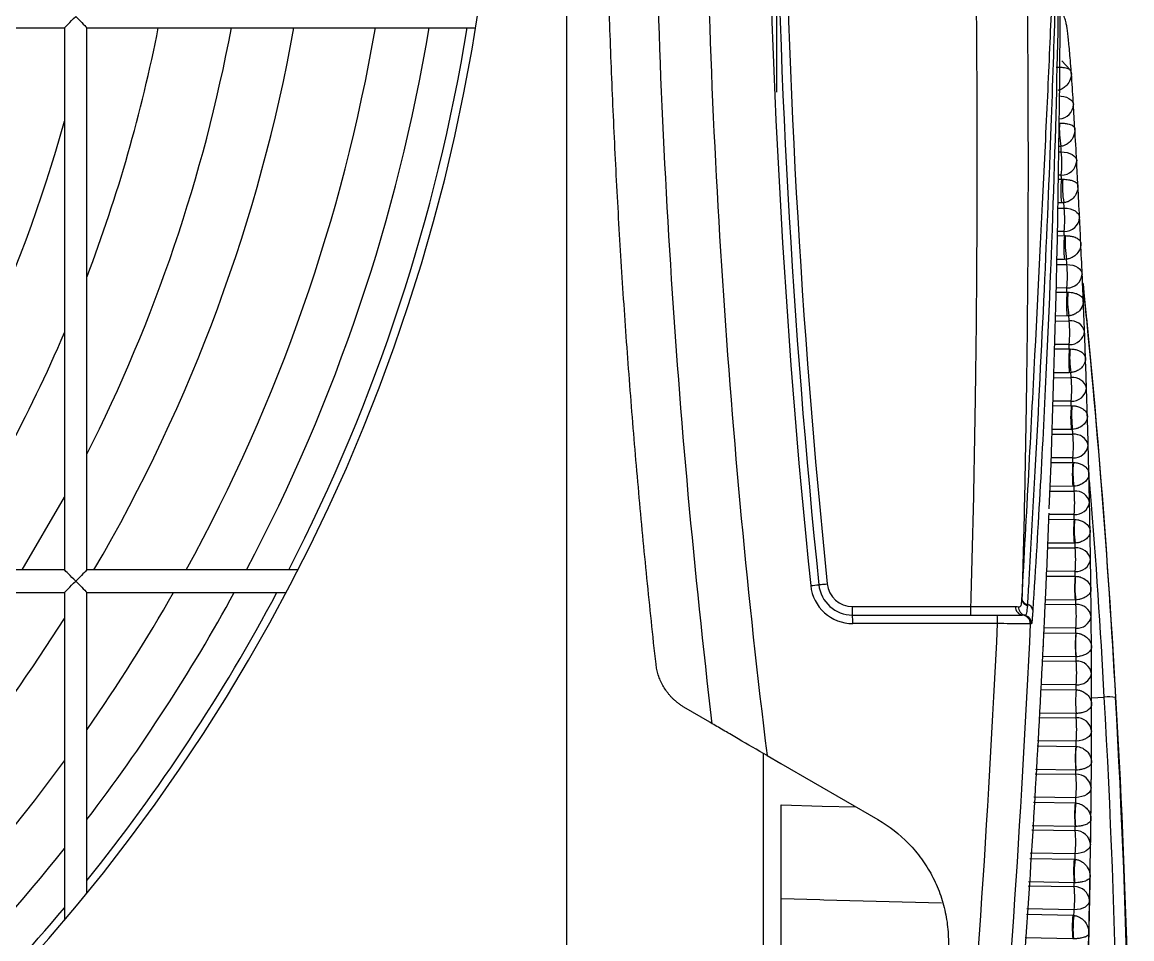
# Model space of a CAD drawing. Extents: x 14.8 to 109.8, y 1.6 to 86.6.
# Drawn here: x 51.413 to 53.38, y 34.685 to 36.308 of the extents above; entities that cross this region are included whole.
import ezdxf

# ---------------------------------------------------------------- set-up
doc = ezdxf.new("R2010")
doc.units = 0
doc.header["$MEASUREMENT"] = 0
doc.layers.add('OBJECT', color=7, linetype='CONTINUOUS')

msp = doc.modelspace()

# ---------------------------------------------------------------- linework, layer by layer
at = {"layer": 'OBJECT'}
for p, q in [((52.3783, 33.4632), (52.3783, 40.204)), ((52.75, 36.5549), (52.75, 36.1842)), ((50.5283, 36.2982), (51.4883, 36.2982)), ((51.4883, 36.2982), (51.4883, 35.3382)), ((51.5283, 36.2982), (52.2165, 36.2982)), ((51.5283, 35.3382), (51.5283, 36.2982)), ((53.2706, 36.2238), (53.2553, 36.24)), ((53.2731, 36.2111), (53.273, 36.2119)), ((53.2732, 36.2096), (53.2731, 36.2111)), ((53.254, 36.0881), (53.2492, 36.0879)), ((53.2503, 36.0786), (53.2546, 36.0786)), ((53.2496, 36.0301), (53.2549, 36.0301)), ((53.2546, 36.0372), (53.2497, 36.0372)), ((53.2549, 36.0301), (53.2571, 36.0301)), ((53.2487, 35.9789), (53.2598, 35.9791)), ((53.2549, 35.9882), (53.2489, 35.9881)), ((53.2593, 35.9884), (53.2549, 35.9882)), ((53.2478, 35.9301), (53.2601, 35.9303)), ((53.2598, 35.9376), (53.2479, 35.9374)), ((53.2601, 35.9303), (53.262, 35.9302)), ((53.2601, 35.8882), (53.2469, 35.8881)), ((53.264, 35.8884), (53.2601, 35.8882)), ((53.2467, 35.8791), (53.2644, 35.8793)), ((53.2992, 35.7843), (53.2932, 35.8448)), ((53.2455, 35.8299), (53.2647, 35.8301)), ((53.2644, 35.8377), (53.2457, 35.8375)), ((53.2647, 35.8301), (53.2664, 35.83)), ((53.2936, 35.8409), (53.2988, 35.7884)), ((53.2647, 35.788), (53.2445, 35.7878)), ((53.2681, 35.7881), (53.2647, 35.788)), ((53.2443, 35.779), (53.2685, 35.7792)), ((53.2429, 35.7296), (53.2688, 35.7297)), ((53.2685, 35.7375), (53.2431, 35.7373)), ((53.2688, 35.7297), (53.2702, 35.7297)), ((53.2688, 35.6875), (53.2417, 35.6874)), ((53.2717, 35.6876), (53.2688, 35.6875)), ((53.2415, 35.6787), (53.272, 35.6789)), ((53.2399, 35.6291), (53.2722, 35.6292)), ((53.272, 35.6372), (53.2402, 35.637)), ((53.2722, 35.6292), (53.2735, 35.6291)), ((53.2722, 35.5869), (53.2385, 35.5868)), ((53.2747, 35.587), (53.2722, 35.5869)), ((53.2382, 35.5784), (53.2749, 35.5785)), ((53.2365, 35.5285), (53.2751, 35.5285)), ((53.2749, 35.5367), (53.2368, 35.5366)), ((53.2751, 35.5285), (53.2761, 35.5285)), ((53.2346, 35.478), (53.2773, 35.478)), ((53.2751, 35.4863), (53.2349, 35.4862)), ((53.2771, 35.4863), (53.2751, 35.4863)), ((51.4136, 35.3382), (51.4883, 35.4672)), ((53.2773, 35.4362), (53.233, 35.4362)), ((53.2327, 35.4279), (53.2775, 35.4278)), ((53.2775, 35.4278), (53.2782, 35.4278)), ((53.2305, 35.3776), (53.2791, 35.3774)), ((53.2775, 35.3856), (53.2309, 35.3857)), ((53.279, 35.3856), (53.2775, 35.3856)), ((51.4883, 35.3382), (50.5283, 35.3382)), ((51.9018, 35.3382), (51.5283, 35.3382)), ((53.2791, 35.3357), (53.2288, 35.3358)), ((53.2284, 35.3274), (53.2792, 35.3271)), ((53.2792, 35.3271), (53.2797, 35.3271)), ((50.5283, 35.2982), (51.4883, 35.2982)), ((51.4883, 35.2982), (51.4883, 34.7177)), ((51.5283, 35.2982), (51.881, 35.2982)), ((51.5283, 34.7659), (51.5283, 35.2982)), ((52.8847, 35.2582), (52.8847, 35.2732)), ((52.8847, 35.2732), (53.0945, 35.2732)), ((53.0945, 35.2582), (53.0945, 35.2732)), ((53.2262, 35.2773), (53.2803, 35.277)), ((53.2792, 35.2849), (53.2266, 35.2851)), ((53.2802, 35.2849), (53.2792, 35.2849)), ((52.8847, 35.2582), (53.1412, 35.2582)), ((53.1417, 35.2432), (52.8852, 35.2432)), ((53.2019, 35.2425), (53.1996, 35.2425)), ((53.2803, 35.2352), (53.2243, 35.2356)), ((53.2239, 35.2269), (53.2803, 35.2265)), ((53.2803, 35.2265), (53.2806, 35.2265)), ((53.2226, 35.2017), (53.2228, 35.2057)), ((53.221, 35.1771), (53.2809, 35.1766)), ((53.2803, 35.1843), (53.2215, 35.1848)), ((53.2808, 35.1843), (53.2803, 35.1843)), ((53.2809, 35.1349), (53.2184, 35.1355)), ((53.2179, 35.1267), (53.2809, 35.126)), ((53.3083, 35.1116), (53.3308, 35.1128)), ((53.3083, 35.093), (53.3083, 35.0997)), ((53.2148, 35.0771), (53.2809, 35.0764)), ((53.2809, 35.0839), (53.2152, 35.0846)), ((53.2809, 35.0348), (53.2122, 35.0356)), ((53.2116, 35.0266), (53.2803, 35.0257)), ((53.2803, 35.0257), (53.2808, 35.0257)), ((52.7263, 35.0133), (52.7263, 33.2032)), ((53.2085, 34.9774), (53.2803, 34.9764)), ((53.2803, 34.9837), (53.209, 34.9846)), ((53.2806, 34.9837), (53.2803, 34.9837)), ((53.2053, 34.9269), (53.2792, 34.9257)), ((53.2803, 34.9349), (53.2059, 34.936)), ((53.2792, 34.9257), (53.2802, 34.9257)), ((53.2023, 34.878), (53.2791, 34.8767)), ((53.2792, 34.8838), (53.2027, 34.885)), ((53.2797, 34.8838), (53.2792, 34.8838)), ((53.1991, 34.8274), (53.2775, 34.8259)), ((53.2791, 34.8353), (53.1997, 34.8367)), ((53.2775, 34.8259), (53.279, 34.8259)), ((53.2775, 34.7842), (53.1965, 34.7857)), ((53.2782, 34.7842), (53.2775, 34.7842)), ((53.1961, 34.7789), (53.2773, 34.7773)), ((53.1929, 34.7284), (53.2751, 34.7266)), ((53.2773, 34.7361), (53.1935, 34.7378)), ((53.2751, 34.7266), (53.2771, 34.7265)), ((53.2751, 34.685), (53.1903, 34.6868)), ((53.2761, 34.685), (53.2751, 34.685))]:
    msp.add_line(p, q, dxfattribs=at)
at = {"layer": 'OBJECT', "flags": 128}
for points in [[(51.4883, 36.2982), (51.4884, 36.2983), (51.4891, 36.299), (51.4904, 36.3003), (51.4924, 36.3023), (51.4949, 36.3047), (51.4978, 36.3077), (51.5011, 36.311), (51.5046, 36.3145), (51.5083, 36.3182)], [(51.5083, 36.3182), (51.512, 36.3145), (51.5155, 36.311), (51.5189, 36.3077), (51.5218, 36.3047), (51.5243, 36.3023), (51.5262, 36.3003), (51.5276, 36.299), (51.5282, 36.2983), (51.5283, 36.2982)], [(53.2516, 36.1777), (53.2542, 36.1775), (53.2593, 36.1766), (53.264, 36.1752), (53.268, 36.1733), (53.2714, 36.171), (53.2739, 36.1684), (53.2755, 36.1655), (53.2762, 36.1624)], [(53.2546, 36.0786), (53.2599, 36.0783), (53.265, 36.0773), (53.2697, 36.0758), (53.2738, 36.0739), (53.2771, 36.0715), (53.2797, 36.0687), (53.2813, 36.0657), (53.2819, 36.0625)], [(53.2598, 35.9791), (53.2651, 35.9787), (53.2702, 35.9777), (53.2749, 35.9761), (53.279, 35.974), (53.2823, 35.9715), (53.2849, 35.9687), (53.2865, 35.9655), (53.2871, 35.9623)], [(53.2644, 35.8793), (53.2698, 35.8788), (53.2749, 35.8777), (53.2796, 35.8761), (53.2837, 35.8739), (53.287, 35.8713), (53.2895, 35.8683), (53.2911, 35.8651), (53.2918, 35.8617)], [(53.2924, 35.8455), (53.2928, 35.8457), (53.2931, 35.846)], [(53.2932, 35.8448), (53.2928, 35.8444), (53.2924, 35.8443)], [(51.5083, 35.3182), (51.5049, 35.3217), (51.5015, 35.3251), (51.4983, 35.3282), (51.4955, 35.3311), (51.493, 35.3335), (51.491, 35.3355), (51.4895, 35.337), (51.4886, 35.3379), (51.4883, 35.3382)], [(51.5283, 35.3382), (51.528, 35.3379), (51.5271, 35.337), (51.5256, 35.3355), (51.5236, 35.3335), (51.5212, 35.3311), (51.5183, 35.3282), (51.5152, 35.3251), (51.5118, 35.3217), (51.5083, 35.3182)], [(51.4883, 35.2982), (51.4884, 35.2983), (51.4891, 35.299), (51.4904, 35.3003), (51.4924, 35.3023), (51.4949, 35.3047), (51.4978, 35.3077), (51.5011, 35.311), (51.5046, 35.3145), (51.5083, 35.3182)], [(51.5083, 35.3182), (51.512, 35.3145), (51.5155, 35.311), (51.5189, 35.3077), (51.5218, 35.3047), (51.5243, 35.3023), (51.5262, 35.3003), (51.5276, 35.299), (51.5282, 35.2983), (51.5283, 35.2982)], [(52.825, 35.3121), (52.8253, 35.3121), (52.8261, 35.3122), (52.8275, 35.3123), (52.8293, 35.3125), (52.8316, 35.3128), (52.8342, 35.313), (52.837, 35.3133), (52.8399, 35.3136)], [(52.6362, 35.0658), (52.6316, 35.0685), (52.5859, 35.0953)], [(53.3083, 35.0535), (53.3077, 35.05), (53.3062, 35.0467), (53.3037, 35.0435), (53.3003, 35.0408), (53.2962, 35.0385), (53.2915, 35.0366), (53.2863, 35.0354), (53.2809, 35.0348)], [(52.7332, 35.0094), (52.7578, 34.9952), (52.9295, 34.8961)], [(53.3077, 34.9528), (53.3071, 34.9495), (53.3056, 34.9463), (53.3031, 34.9433), (53.2997, 34.9406), (53.2956, 34.9384), (53.2909, 34.9367), (53.2857, 34.9355), (53.2803, 34.9349)], [(52.7583, 33.2032), (52.7583, 34.922), (52.8311, 34.9201), (52.8906, 34.9185)], [(53.3065, 34.8525), (53.3059, 34.8493), (53.3044, 34.8462), (53.3018, 34.8433), (53.2985, 34.8408), (53.2944, 34.8386), (53.2897, 34.837), (53.2845, 34.8358), (53.2791, 34.8353)], [(53.0421, 34.748), (52.8336, 34.7535), (52.8267, 34.7537), (52.7583, 34.7555)], [(53.3047, 34.7526), (53.3041, 34.7494), (53.3025, 34.7465), (53.3, 34.7437), (53.2967, 34.7412), (53.2926, 34.7392), (53.2879, 34.7376), (53.2827, 34.7366), (53.2773, 34.7361)]]:
    msp.add_lwpolyline(points, dxfattribs=at)
at = {"layer": 'OBJECT'}
for centre, radius, start, end in [((49.0083, 36.8182), 3.25, 0, 267.3717), ((67.4463, 36.8182), 14.7132, 175.03757, 185.88151), ((67.4458, 36.8182), 14.6982, 175.03757, 185.88151), ((67.4458, 36.8182), 14.6832, 175.03757, 185.88151), ((49.0083, 36.8182), 3.25, 272.6283, 0), ((27.8039, 36.4432), 25.449, 357.75535, 0.62349), ((49.0083, 36.8182), 2.6969, 339.1352, 348.8827), ((49.0083, 36.8182), 2.8241, 333.1648, 349.3897), ((49.0083, 36.8182), 2.9331, 329.6958, 349.7881), ((49.0083, 36.8182), 3.0752, 331.2312, 350.2647), ((49.0083, 36.8182), 3.1693, 332.1615, 350.5565), ((49.0083, 36.8182), 3.2357, 332.7804, 350.752), ((53.2494, 36.1636), 0.0268, 273.6471, 357.4411), ((49.0083, 36.8182), 2.5729, 324.8841, 344.5585), ((53.3952, 36.117), 0.1441, 174.9943, 191.5825), ((53.0532, 36.0579), 0.2025, 354.1349, 5.8651), ((53.255, 36.0643), 0.027, 269.2022, 356.2926), ((53.4536, 36.0092), 0.1998, 173.9765, 186.0235), ((53.4044, 36.0168), 0.1479, 174.8592, 191.0824), ((53.0571, 35.9583), 0.2037, 354.1548, 5.8452), ((53.2604, 35.9644), 0.0268, 268.7161, 355.3784), ((53.4599, 35.9092), 0.2009, 173.995, 186.005), ((53.4133, 35.9162), 0.1519, 174.7288, 190.5712), ((53.0606, 35.8585), 0.2049, 354.1726, 5.8274), ((53.2652, 35.8643), 0.0266, 268.2049, 354.43), ((53.2733, 35.8428), 0.02, 7.1963, 9.2366), ((53.2758, 35.8431), 0.0175, 5.5049, 9.601), ((53.4655, 35.8091), 0.2019, 174.0113, 185.9887), ((53.422, 35.8154), 0.1563, 174.6083, 190.0457), ((36.1645, 34.1309), 17.215, 358.79064, 5.51175), ((53.2717, 35.7543), 0.025, 15.2275, 97.3479), ((53.0638, 35.7583), 0.2058, 354.1883, 5.8117), ((49.0083, 36.8182), 2.6969, 326.7161, 336.8664), ((53.2696, 35.7639), 0.0265, 267.6733, 353.4397), ((53.4704, 35.7086), 0.2027, 174.0254, 185.9746), ((53.4305, 35.7142), 0.1611, 174.4942, 189.5071), ((53.2749, 35.6538), 0.0252, 14.0044, 96.5849), ((53.0667, 35.658), 0.2064, 354.1979, 5.8021), ((53.2733, 35.6634), 0.0263, 267.1173, 352.4095), ((53.4743, 35.6081), 0.2031, 174.0313, 185.9687), ((53.4389, 35.6129), 0.1662, 174.3895, 188.955), ((53.2775, 35.5532), 0.0254, 12.8384, 95.8388), ((53.0693, 35.5576), 0.2067, 354.2015, 5.7985), ((53.2765, 35.5627), 0.0261, 266.5392, 351.3349), ((53.4775, 35.5074), 0.2034, 174.037, 185.963), ((53.4472, 35.5114), 0.172, 174.2946, 188.3882), ((53.2796, 35.4524), 0.0256, 11.7237, 95.1127), ((53.0715, 35.4571), 0.2068, 354.2051, 5.7949), ((53.2791, 35.462), 0.0259, 265.9411, 350.2138), ((53.4797, 35.4067), 0.2033, 174.0346, 185.9654), ((53.4555, 35.4098), 0.1782, 174.209, 187.8083), ((53.2811, 35.3517), 0.0258, 10.6571, 94.4101), ((53.0735, 35.3566), 0.2066, 354.2007, 5.7993), ((53.2812, 35.3613), 0.0258, 265.3241, 349.0404), ((52.7117, 36.3049), 0.9993, 275.679, 276.5093), ((52.8852, 35.3182), 0.075, 185.8815, 270), ((52.8847, 35.3182), 0.06, 185.8815, 270), ((52.8847, 35.3182), 0.045, 185.8815, 270), ((53.4812, 35.306), 0.2031, 174.0321, 185.9679), ((53.4639, 35.3082), 0.1852, 174.1316, 187.2168), ((49.0083, 36.8182), 3.1693, 322.6676, 331.3406), ((49.0083, 36.8182), 3.0752, 325.0318, 330.3775), ((49.0083, 36.8182), 3.2357, 321.1527, 331.981), ((53.1877, 35.2724), 0.0142, 175.2373, 265.8791), ((53.1933, 35.2719), 0.0144, 175.6634, 256.6627), ((53.1964, 35.2882), 0.0116, 188.717, 260.7066), ((53.1965, 35.2871), 0.0118, 187.8268, 259.7909), ((53.1926, 35.2653), 0.0116, 7.1825, 80.5584), ((53.075, 35.2561), 0.2063, 354.1963, 5.8037), ((53.282, 35.251), 0.0261, 9.6335, 93.7314), ((49.0083, 36.8182), 2.9331, 302.2712, 327.7288), ((52.7773, 35.247), 0.1079, 358.0111, 5.985), ((53.0339, 35.247), 0.1079, 358.0114, 5.987), ((53.1847, 35.2432), 0.015, 357.2897, 89.9938), ((53.1869, 35.2432), 0.015, 357.292, 78.3052), ((53.2826, 35.2607), 0.0256, 264.6871, 347.8165), ((53.4818, 35.2054), 0.2025, 174.0214, 185.9786), ((53.4726, 35.2065), 0.193, 174.0652, 186.6099), ((53.0763, 35.1558), 0.2056, 354.1859, 5.8141), ((53.2823, 35.1504), 0.0263, 8.6533, 93.077), ((53.2835, 35.1602), 0.0254, 264.0352, 346.5333), ((53.4815, 35.105), 0.2017, 174.0084, 185.9916), ((53.3391, 35.0511), 0.0623, 79.2424, 97.7003), ((36.2848, 34.1531), 17.073, 359.16854, 3.22235), ((36.2848, 34.1515), 17.093, 359.15935, 3.22232), ((53.0772, 35.0556), 0.2047, 354.1715, 5.8285), ((53.282, 35.0499), 0.0265, 7.7115, 92.4485), ((36.2138, 35.093), 17.0945, 357.00156, 0.00002), ((53.48, 35.0047), 0.2007, 173.9913, 186.0087), ((53.4723, 35.0036), 0.1927, 173.4045, 185.9178), ((49.0083, 36.8182), 3.0752, 306.2482, 323.7518), ((53.0778, 34.9556), 0.2036, 354.1528, 5.8472), ((53.2811, 34.9497), 0.0267, 6.8042, 91.8483), ((53.4776, 34.9047), 0.1995, 173.9719, 186.0281), ((53.4633, 34.9025), 0.1845, 172.8067, 185.8341), ((53.0781, 34.856), 0.2021, 354.128, 5.872), ((53.2797, 34.8497), 0.0269, 5.9327, 91.274), ((49.0083, 36.8182), 3.1693, 308.5091, 321.4909), ((53.4743, 34.8051), 0.1979, 173.944, 186.056), ((53.4545, 34.8019), 0.1772, 172.2191, 185.7394), ((53.0779, 34.7567), 0.2005, 354.1029, 5.8971), ((53.2777, 34.7502), 0.0271, 5.0911, 90.7277), ((49.0083, 36.8182), 3.2357, 309.9631, 320.0369), ((53.4703, 34.7058), 0.1963, 173.9157, 186.0843), ((53.4457, 34.7017), 0.1704, 171.6384, 185.6358)]:
    msp.add_arc(centre, radius, start, end, dxfattribs=at)
for centre, major_axis, ratio, start_param, end_param in [((36.0933, 35.3118), (17.1627, -1.4157), 0.946976, 0.139051, 0.14198), ((36.0933, 35.2118), (-0.9606, 19.4681), 0.882887, 4.715474, 4.717654), ((36.0933, 35.3096), (17.1664, -1.3693), 0.944345, 0.130568, 0.134103), ((36.0959, 35.3273), (17.1364, -1.3672), 0.944254, 0.130573, 0.131157), ((36.0933, 35.221), (-0.9734, 19.3502), 0.88823, 4.708935, 4.711198), ((36.0959, 35.1974), (-0.9717, 19.3204), 0.888052, 4.710827, 4.711195), ((36.0933, 35.3072), (17.1696, -1.3268), 0.941636, 0.12227, 0.125754), ((36.0959, 35.3256), (17.1397, -1.3246), 0.94154, 0.122273, 0.122848), ((36.0933, 35.2294), (-0.9872, 19.2404), 0.893261, 4.702301, 4.704644), ((36.0959, 35.2063), (-0.9856, 19.2105), 0.89309, 4.704261, 4.704642), ((36.0933, 35.3047), (17.1725, -1.2875), 0.938842, 0.114136, 0.117567), ((36.0959, 35.3236), (17.1426, -1.2855), 0.938741, 0.114139, 0.114704), ((36.0933, 35.2372), (-1.0023, 19.1376), 0.898011, 4.695572, 4.697994), ((36.0959, 35.2145), (-1.0006, 19.1078), 0.897846, 4.697598, 4.697992), ((36.0933, 35.3021), (17.1751, -1.2514), 0.935955, 0.10615, 0.109526), ((36.0959, 35.3215), (17.1452, -1.2494), 0.935849, 0.106153, 0.106708), ((36.0933, 35.2444), (-1.0186, 19.0412), 0.902508, 4.688747, 4.691247), ((36.0959, 35.2221), (-1.0168, 19.0114), 0.902349, 4.690838, 4.691246), ((36.0933, 35.2992), (17.1775, -1.218), 0.932968, 0.098299, 0.101618), ((36.0959, 35.3191), (17.1475, -1.216), 0.932858, 0.098301, 0.098845), ((36.0933, 35.251), (-1.0362, 18.9504), 0.906775, 4.681825, 4.684402), ((36.0959, 35.2292), (-1.0344, 18.9206), 0.906623, 4.683981, 4.684401), ((36.0933, 35.2962), (17.1796, -1.1871), 0.929874, 0.09057, 0.09383), ((36.0959, 35.3166), (17.1496, -1.1852), 0.929757, 0.090571, 0.091105), ((36.0933, 35.2571), (-1.0552, 18.8647), 0.910835, 4.674805, 4.677458), ((36.0959, 35.2358), (-1.0534, 18.8349), 0.910688, 4.677024, 4.677457), ((36.0933, 35.2929), (17.1815, -1.1585), 0.926661, 0.082953, 0.086152), ((36.0959, 35.3139), (17.1516, -1.1566), 0.926539, 0.082954, 0.083477), ((36.0933, 35.2628), (-1.0757, 18.7835), 0.914705, 4.667685, 4.670412), ((36.0959, 35.2419), (-1.0739, 18.7537), 0.914564, 4.669966, 4.670411), ((36.0933, 35.2895), (17.1832, -1.132), 0.923321, 0.075439, 0.078576), ((36.0959, 35.3109), (17.1533, -1.1302), 0.923193, 0.07544, 0.075953), ((36.0933, 35.268), (-1.0979, 18.7063), 0.918403, 4.660461, 4.66326), ((36.0959, 35.2477), (-1.096, 18.6765), 0.918267, 4.662803, 4.66326), ((36.0933, 35.2857), (17.1848, -1.1074), 0.919842, 0.068023, 0.071095), ((36.0959, 35.3077), (17.1549, -1.1056), 0.919708, 0.068023, 0.068525), ((36.0933, 35.2729), (-1.1217, 18.6328), 0.921943, 4.65313, 4.656), ((36.0959, 35.2531), (-1.1197, 18.603), 0.921812, 4.655532, 4.656), ((36.0933, 35.2818), (17.1863, -1.0846), 0.91621, 0.060696, 0.063703), ((36.0959, 35.3041), (17.1563, -1.0829), 0.91607, 0.060696, 0.061187), ((36.0933, 35.2775), (-1.1474, 18.5626), 0.925338, 4.645687, 4.648626), ((36.0959, 35.2582), (-1.1454, 18.5328), 0.925212, 4.648147, 4.648627), ((36.0933, 35.2775), (17.1876, -1.0635), 0.912412, 0.053456, 0.056395), ((36.0959, 35.3003), (17.1577, -1.0618), 0.912265, 0.053455, 0.053935), ((36.0933, 35.2818), (-1.1752, 18.4954), 0.928601, 4.638126, 4.641133), ((36.0959, 35.263), (-1.1731, 18.4656), 0.928481, 4.640643, 4.641134), ((36.0933, 35.2729), (17.1889, -1.0439), 0.908432, 0.046296, 0.049167), ((36.0959, 35.2962), (17.1589, -1.0422), 0.908278, 0.046295, 0.046764), ((36.0933, 35.2857), (-1.2051, 18.4308), 0.931743, 4.630439, 4.633512), ((36.0959, 35.2675), (-1.203, 18.401), 0.931627, 4.633011, 4.633513), ((36.0959, 35.2917), (17.16, -1.0241), 0.904091, 0.039213, 0.03967), ((36.0933, 35.268), (17.19, -1.0257), 0.904252, 0.039215, 0.042014), ((36.0933, 35.2895), (-1.2375, 18.3686), 0.934773, 4.622618, 4.625755), ((36.0959, 35.2718), (-1.2353, 18.3388), 0.934661, 4.625244, 4.625757), ((36.0959, 35.2869), (17.1611, -1.0073), 0.899683, 0.032207, 0.032652), ((36.0933, 35.2628), (17.191, -1.0089), 0.899851, 0.032209, 0.034935), ((36.0933, 35.2929), (-1.2725, 18.3085), 0.937699, 4.614652, 4.617851), ((36.0959, 35.2758), (-1.2702, 18.2787), 0.937592, 4.617331, 4.617854), ((36.0933, 35.2571), (17.192, -0.9934), 0.895208, 0.025274, 0.027927)]:
    msp.add_ellipse(centre, major_axis=major_axis, ratio=ratio, start_param=start_param, end_param=end_param, dxfattribs=at)
for points, knots in [([(52.7052, 38.3824), (52.6755, 38.1021), (52.6537, 37.8211), (52.6264, 37.2583), (52.6207, 36.9765), (52.6254, 36.4129), (52.6357, 36.1312), (52.6725, 35.5694), (52.6988, 35.289), (52.7332, 35.0094)], [0, 0, 0, 0, 0.25, 0.25, 0.5, 0.5, 0.75, 0.75, 1, 1, 1, 1]), ([(52.6362, 35.0657), (52.6042, 35.3362), (52.5796, 35.6073), (52.5454, 36.1505), (52.5357, 36.4228), (52.5312, 36.9676), (52.5364, 37.2399), (52.5617, 37.784), (52.5818, 38.0557), (52.6093, 38.3267)], [0, 0, 0, 0, 0.25, 0.25, 0.5, 0.5, 0.75, 0.75, 1, 1, 1, 1]), ([(52.5365, 35.1714), (52.5337, 35.1967), (52.5282, 35.2474), (52.5204, 35.3234), (52.513, 35.3994), (52.506, 35.4754), (52.4993, 35.5515), (52.4931, 35.6276), (52.4872, 35.7038), (52.4817, 35.78), (52.4766, 35.8562), (52.4719, 35.9324), (52.4676, 36.0086), (52.4637, 36.0849), (52.4602, 36.1612), (52.457, 36.2375), (52.4542, 36.3138), (52.4519, 36.3901), (52.4499, 36.4665), (52.4483, 36.5428), (52.4471, 36.6192), (52.4463, 36.6955), (52.4458, 36.7719), (52.4458, 36.8483), (52.4461, 36.9246), (52.4469, 37.001), (52.448, 37.0773), (52.4495, 37.1537), (52.4514, 37.23), (52.4537, 37.3063), (52.4564, 37.3826), (52.4594, 37.4589), (52.4629, 37.5352), (52.4667, 37.6114), (52.471, 37.6877), (52.4756, 37.7639), (52.4806, 37.84), (52.486, 37.9162), (52.4918, 37.9923), (52.498, 38.0684), (52.5045, 38.1445), (52.5092, 38.1952), (52.5115, 38.2205)], [0, 0, 0, 0, 0.025007, 0.050014, 0.07502, 0.100026, 0.125031, 0.150036, 0.175041, 0.200045, 0.22505, 0.250053, 0.275057, 0.30006, 0.325062, 0.350064, 0.375066, 0.400068, 0.425069, 0.45007, 0.47507, 0.50007, 0.52507, 0.55007, 0.575069, 0.600067, 0.625066, 0.650064, 0.675061, 0.700059, 0.725056, 0.750052, 0.775049, 0.800045, 0.82504, 0.850036, 0.87503, 0.900025, 0.925019, 0.950013, 0.975007, 1, 1, 1, 1]), ([(53.0945, 35.2732), (53.0962, 35.3328), (53.0978, 35.3923), (53.1004, 35.5113), (53.1015, 35.5709), (53.1042, 35.7495), (53.1053, 35.8686), (53.1063, 36.2258), (53.1038, 36.4641), (53.0928, 36.9403), (53.0843, 37.1783), (53.067, 37.5352), (53.0604, 37.6541), (53.0495, 37.8324), (53.0457, 37.8918), (53.0378, 38.0107), (53.0335, 38.0701), (53.0295, 38.1295)], [0, 0, 0, 0, 0.0625, 0.0625, 0.125, 0.125, 0.25, 0.25, 0.5, 0.5, 0.75, 0.75, 0.875, 0.875, 0.9375, 0.9375, 1, 1, 1, 1]), ([(53.1196, 38.1285), (53.1236, 38.0693), (53.1278, 38.0102), (53.1357, 37.8919), (53.1395, 37.8328), (53.1503, 37.6553), (53.1568, 37.5369), (53.1741, 37.1817), (53.1826, 36.9448), (53.1936, 36.4708), (53.1961, 36.2337), (53.1953, 35.8781), (53.1943, 35.7595), (53.1916, 35.5818), (53.1906, 35.5225), (53.188, 35.404), (53.1865, 35.3447), (53.1849, 35.2855)], [0, 0, 0, 0, 0.0625, 0.0625, 0.125, 0.125, 0.25, 0.25, 0.5, 0.5, 0.75, 0.75, 0.875, 0.875, 0.9375, 0.9375, 1, 1, 1, 1]), ([(53.1849, 35.2864), (53.189, 35.3623), (53.1931, 35.4363), (53.2008, 35.5805), (53.2044, 35.6504), (53.2149, 35.8541), (53.2213, 35.9817), (53.2298, 36.1602), (53.2324, 36.2174), (53.2373, 36.3268), (53.2396, 36.3791), (53.2437, 36.4786), (53.2455, 36.5259), (53.248, 36.5924), (53.2487, 36.6138), (53.2498, 36.6445), (53.2502, 36.6545), (53.2507, 36.6688), (53.2508, 36.6735), (53.2511, 36.6801), (53.2512, 36.6823), (53.2513, 36.6853), (53.2513, 36.6863), (53.2514, 36.6876), (53.2514, 36.688), (53.2514, 36.6885), (53.2515, 36.6886), (53.2515, 36.6887), (53.2515, 36.6888), (53.2515, 36.6887), (53.2515, 36.6886), (53.2515, 36.6882)], [0, 0, 0, 0, 0.125, 0.125, 0.25, 0.25, 0.5, 0.5, 0.625, 0.625, 0.75, 0.75, 0.875, 0.875, 0.9375, 0.9375, 0.96875, 0.96875, 0.984375, 0.984375, 0.992188, 0.992188, 0.996094, 0.996094, 0.998047, 0.998047, 0.999023, 0.999023, 0.999512, 0.999512, 1, 1, 1, 1]), ([(53.2515, 36.6882), (53.2517, 36.6464), (53.2517, 36.6022), (53.2513, 36.5091), (53.2509, 36.46), (53.2488, 36.3068), (53.2464, 36.1962), (53.2392, 35.9588), (53.2344, 35.8319), (53.2217, 35.5618), (53.2139, 35.4185), (53.2041, 35.2668)], [0, 0, 0, 0, 0.125, 0.125, 0.25, 0.25, 0.5, 0.5, 0.75, 0.75, 1, 1, 1, 1]), ([(53.273, 36.2119), (53.2727, 36.2163), (53.2711, 36.2371), (53.2688, 36.2628), (53.2666, 36.2842), (53.2653, 36.295), (53.2642, 36.3018), (53.2626, 36.3096), (53.259, 36.3209), (53.2535, 36.3341), (53.2468, 36.3424), (53.2438, 36.3462)], [0, 0, 0, 0, 0.0744764, 0.3471609, 0.6224708, 0.766967, 0.8468942, 0.8979038, 0.9292299, 0.9675634, 1, 1, 1, 1]), ([(53.2433, 36.3314), (53.2409, 36.2586), (53.2358, 36.1004), (53.2237, 35.8194), (53.2102, 35.5506), (53.1997, 35.3646), (53.1954, 35.2914), (53.1945, 35.2767)], [0, 0, 0, 0, 0.245402, 0.533151, 0.820905, 0.964187, 1, 1, 1, 1]), ([(53.2456, 36.2287), (53.2476, 36.2288), (53.2506, 36.2288), (53.2558, 36.2284), (53.2623, 36.2276), (53.2677, 36.2259), (53.2697, 36.2245), (53.2706, 36.2238)], [0, 0, 0, 0, 0.1166712, 0.1780449, 0.3824789, 0.7352763, 1, 1, 1, 1]), ([(53.2724, 36.2171), (53.2724, 36.217), (53.2722, 36.2125), (53.2705, 36.2049), (53.2643, 36.1959), (53.2581, 36.1912), (53.2531, 36.1887), (53.2502, 36.1879), (53.2482, 36.1874)], [0, 0, 0, 0, 0.010243, 0.418481, 0.697467, 0.859171, 0.907632, 1, 1, 1, 1]), ([(53.2724, 36.2171), (53.2724, 36.2173), (53.2723, 36.2177), (53.2722, 36.2183), (53.2721, 36.2192), (53.2716, 36.2215), (53.2711, 36.2228), (53.2706, 36.2238)], [0, 0, 0, 0, 0.032859, 0.065756, 0.11551, 0.26535, 1, 1, 1, 1]), ([(53.2731, 36.2101), (53.273, 36.2103), (53.2729, 36.2127), (53.2726, 36.215), (53.2724, 36.2171)], [0, 0, 0, 0, 0.091019, 1, 1, 1, 1]), ([(53.2516, 36.1296), (53.2536, 36.1296), (53.2565, 36.1296), (53.2618, 36.1291), (53.2683, 36.128), (53.2752, 36.1253), (53.278, 36.1225), (53.2784, 36.1205), (53.2785, 36.12), (53.2785, 36.12)], [0, 0, 0, 0, 0.0824419, 0.1260006, 0.2706845, 0.5202889, 0.8860933, 0.9958635, 1, 1, 1, 1]), ([(53.2785, 36.12), (53.2785, 36.1199), (53.2785, 36.1186), (53.2786, 36.1131), (53.2764, 36.1047), (53.2702, 36.0961), (53.2639, 36.0916), (53.2589, 36.0893), (53.2559, 36.0886), (53.254, 36.0881)], [0, 0, 0, 0, 0.004136, 0.113874, 0.479609, 0.729234, 0.873963, 0.917468, 1, 1, 1, 1]), ([(53.2571, 36.0301), (53.2591, 36.03), (53.262, 36.03), (53.2672, 36.0294), (53.2738, 36.028), (53.2807, 36.0249), (53.2836, 36.0216), (53.284, 36.0193), (53.284, 36.0188), (53.284, 36.0187)], [0, 0, 0, 0, 0.081997, 0.125535, 0.269683, 0.518257, 0.883051, 0.995866, 1, 1, 1, 1]), ([(53.284, 36.0187), (53.284, 36.0187), (53.2841, 36.0174), (53.2841, 36.0121), (53.2818, 36.0041), (53.2755, 35.9959), (53.2692, 35.9917), (53.2641, 35.9895), (53.2612, 35.9888), (53.2593, 35.9884)], [0, 0, 0, 0, 0.004134, 0.116921, 0.481653, 0.730242, 0.87443, 0.917924, 1, 1, 1, 1]), ([(53.262, 35.9302), (53.264, 35.9301), (53.2669, 35.93), (53.2722, 35.9293), (53.2788, 35.9277), (53.2857, 35.9242), (53.2886, 35.9204), (53.2891, 35.9178), (53.2891, 35.9172), (53.2891, 35.9172)], [0, 0, 0, 0, 0.081502, 0.12502, 0.268574, 0.515982, 0.879605, 0.995875, 1, 1, 1, 1]), ([(53.2891, 35.9172), (53.2891, 35.9171), (53.2891, 35.9159), (53.289, 35.9108), (53.2867, 35.9032), (53.2803, 35.8954), (53.2739, 35.8915), (53.2688, 35.8894), (53.2659, 35.8888), (53.264, 35.8884)], [0, 0, 0, 0, 0.004127, 0.120366, 0.483934, 0.731359, 0.87495, 0.918427, 1, 1, 1, 1]), ([(53.2932, 35.8448), (53.3048, 35.7233), (53.328, 35.4795), (53.3432, 35.235), (53.3508, 35.1123)], [0, 0, 0, 0, 0.498133, 1, 1, 1, 1]), ([(53.2664, 35.83), (53.2683, 35.8299), (53.2713, 35.8298), (53.2765, 35.829), (53.2832, 35.8271), (53.2901, 35.8232), (53.293, 35.819), (53.2935, 35.8161), (53.2935, 35.8153), (53.2935, 35.8153)], [0, 0, 0, 0, 0.080967, 0.124461, 0.267365, 0.513473, 0.875764, 0.995878, 1, 1, 1, 1]), ([(53.2935, 35.8153), (53.2935, 35.8153), (53.2936, 35.8141), (53.2934, 35.8092), (53.291, 35.802), (53.2845, 35.7947), (53.2781, 35.791), (53.273, 35.789), (53.27, 35.7885), (53.2681, 35.7881)], [0, 0, 0, 0, 0.004121, 0.124212, 0.486454, 0.732581, 0.875517, 0.918975, 1, 1, 1, 1]), ([(53.2702, 35.7297), (53.2722, 35.7295), (53.2751, 35.7294), (53.2803, 35.7284), (53.287, 35.7264), (53.2939, 35.722), (53.2969, 35.7173), (53.2974, 35.7141), (53.2974, 35.7133), (53.2974, 35.7133)], [0, 0, 0, 0, 0.0803856, 0.1238494, 0.2660499, 0.5107375, 0.8715411, 0.9958866, 1, 1, 1, 1]), ([(53.2974, 35.7133), (53.2974, 35.7132), (53.2975, 35.712), (53.2973, 35.7074), (53.2947, 35.7006), (53.2881, 35.6937), (53.2817, 35.6903), (53.2765, 35.6885), (53.2736, 35.688), (53.2717, 35.6876)], [0, 0, 0, 0, 0.004113, 0.128436, 0.489198, 0.7339, 0.876126, 0.919562, 1, 1, 1, 1]), ([(53.2735, 35.6291), (53.2754, 35.629), (53.2783, 35.6288), (53.2836, 35.6277), (53.2902, 35.6254), (53.2972, 35.6206), (53.3002, 35.6155), (53.3007, 35.612), (53.3008, 35.6111), (53.3008, 35.611)], [0, 0, 0, 0, 0.079774, 0.123203, 0.264646, 0.507792, 0.86695, 0.995889, 1, 1, 1, 1]), ([(53.3008, 35.611), (53.3008, 35.611), (53.3008, 35.6098), (53.3005, 35.6055), (53.2978, 35.599), (53.2912, 35.5926), (53.2847, 35.5894), (53.2795, 35.5878), (53.2766, 35.5873), (53.2747, 35.587)], [0, 0, 0, 0, 0.004111, 0.133031, 0.492156, 0.735309, 0.876776, 0.920185, 1, 1, 1, 1]), ([(53.2761, 35.5285), (53.278, 35.5283), (53.281, 35.5281), (53.2862, 35.5269), (53.2928, 35.5244), (53.2998, 35.5192), (53.3029, 35.5136), (53.3034, 35.5098), (53.3035, 35.5087), (53.3035, 35.5087)], [0, 0, 0, 0, 0.079126, 0.122517, 0.263159, 0.504639, 0.862005, 0.995894, 1, 1, 1, 1]), ([(53.3035, 35.5087), (53.3035, 35.5087), (53.3035, 35.5075), (53.3032, 35.5034), (53.3004, 35.4974), (53.2936, 35.4915), (53.2871, 35.4885), (53.2819, 35.487), (53.279, 35.4866), (53.2771, 35.4863)], [0, 0, 0, 0, 0.004103, 0.137979, 0.495314, 0.736805, 0.877463, 0.920837, 1, 1, 1, 1]), ([(53.3308, 35.1128), (53.3239, 35.234), (53.3163, 35.3655), (53.3044, 35.4966), (53.3035, 35.507)], [0, 0, 0, 0, 0.9211961, 1, 1, 1, 1]), ([(53.2253, 35.2583), (53.2258, 35.2689), (53.2263, 35.2796), (53.2268, 35.2903), (53.2272, 35.2987), (53.2276, 35.3071), (53.2279, 35.3156), (53.2298, 35.3566), (53.2315, 35.3976), (53.2331, 35.4386)], [0, 0, 0, 0, 0.000815022, 0.000815022, 0.000815022, 0.001457046, 0.001457046, 0.001457046, 0.004585701, 0.004585701, 0.004585701, 0.004585701]), ([(53.2782, 35.4278), (53.2801, 35.4276), (53.283, 35.4273), (53.2883, 35.426), (53.2949, 35.4233), (53.3019, 35.4177), (53.305, 35.4117), (53.3056, 35.4076), (53.3056, 35.4064), (53.3056, 35.4063)], [0, 0, 0, 0, 0.07845, 0.121801, 0.26159, 0.501304, 0.856723, 0.995901, 1, 1, 1, 1]), ([(53.3056, 35.4063), (53.3056, 35.4063), (53.3056, 35.4052), (53.3052, 35.4014), (53.3023, 35.3957), (53.2955, 35.3903), (53.2889, 35.3875), (53.2838, 35.3862), (53.2808, 35.3858), (53.279, 35.3856)], [0, 0, 0, 0, 0.0041007, 0.1432669, 0.4986636, 0.7383827, 0.8781859, 0.9215225, 1, 1, 1, 1]), ([(53.2797, 35.3271), (53.2816, 35.3269), (53.2845, 35.3266), (53.2897, 35.3252), (53.2964, 35.3223), (53.3034, 35.3163), (53.3066, 35.3098), (53.3071, 35.3054), (53.3071, 35.3041), (53.3071, 35.304)], [0, 0, 0, 0, 0.077754, 0.121051, 0.259949, 0.49779, 0.85112, 0.995909, 1, 1, 1, 1]), ([(53.3071, 35.304), (53.3071, 35.304), (53.3071, 35.3029), (53.3067, 35.2993), (53.3036, 35.2941), (53.2968, 35.2891), (53.2902, 35.2867), (53.285, 35.2854), (53.2821, 35.2851), (53.2802, 35.2849)], [0, 0, 0, 0, 0.004089, 0.148871, 0.502187, 0.740033, 0.878942, 0.922231, 1, 1, 1, 1]), ([(53.0945, 35.2732), (53.1026, 35.2733), (53.1106, 35.2733), (53.126, 35.2734), (53.1336, 35.2734), (53.1473, 35.2735), (53.1537, 35.2735), (53.1649, 35.2735), (53.1696, 35.2736), (53.1735, 35.2736)], [0, 0, 0, 0, 0.25, 0.25, 0.5, 0.5, 0.75, 0.75, 1, 1, 1, 1]), ([(53.1789, 35.273), (53.1809, 35.2726), (53.1823, 35.2733), (53.1842, 35.2777), (53.1846, 35.2812), (53.1849, 35.2855)], [0, 0, 0, 0, 0.5, 0.5, 1, 1, 1, 1]), ([(53.1945, 35.2755), (53.1941, 35.2696), (53.1936, 35.2651), (53.1922, 35.2591), (53.1912, 35.2577), (53.19, 35.2579)], [0, 0, 0, 0, 0.5, 0.5, 1, 1, 1, 1]), ([(53.1412, 35.2582), (53.1527, 35.2582), (53.1637, 35.2582), (53.1757, 35.2582), (53.1789, 35.2582), (53.1833, 35.2582), (53.1845, 35.2582), (53.1847, 35.2582)], [0, 0, 0, 0, 0.5, 0.5, 0.75, 0.75, 1, 1, 1, 1]), ([(53.2041, 35.2668), (53.2039, 35.2629), (53.2036, 35.2595), (53.2032, 35.2535), (53.203, 35.2509), (53.2026, 35.2468), (53.2024, 35.2452), (53.2021, 35.2431), (53.202, 35.2425), (53.2019, 35.2425)], [0, 0, 0, 0, 0.25, 0.25, 0.5, 0.5, 0.75, 0.75, 1, 1, 1, 1]), ([(53.224, 35.23), (53.2241, 35.2312), (53.2241, 35.2324), (53.2242, 35.2336), (53.2243, 35.2365), (53.2244, 35.2394), (53.2246, 35.2422), (53.2248, 35.2466), (53.225, 35.251), (53.2252, 35.2554), (53.2252, 35.2564), (53.2253, 35.2573), (53.2253, 35.2583)], [0, 0, 0, 0, 0.000093631, 0.000093631, 0.000093631, 0.0003189334, 0.0003189334, 0.0003189334, 0.0006621485, 0.0006621485, 0.0006621485, 0.0007361805, 0.0007361805, 0.0007361805, 0.0007361805]), ([(53.1996, 35.2425), (53.1995, 35.2425), (53.1979, 35.2425), (53.1934, 35.2426), (53.1917, 35.2426), (53.1875, 35.2427), (53.185, 35.2427), (53.1797, 35.2428), (53.1768, 35.2428), (53.1706, 35.2429), (53.1672, 35.2429), (53.1569, 35.243), (53.1494, 35.2431), (53.1417, 35.2432)], [0, 0, 0, 0, 0.25, 0.25, 0.375, 0.375, 0.5, 0.5, 0.625, 0.625, 0.75, 0.75, 1, 1, 1, 1]), ([(53.2228, 35.2057), (53.2229, 35.2071), (53.223, 35.2086), (53.223, 35.21), (53.2231, 35.2119), (53.2232, 35.2138), (53.2233, 35.2156), (53.2234, 35.2174), (53.2235, 35.2191), (53.2236, 35.2208), (53.2236, 35.2226), (53.2237, 35.2243), (53.2238, 35.2261), (53.2239, 35.2274), (53.2239, 35.2287), (53.224, 35.23)], [0, 0, 0, 0, 0.0001124031, 0.0001124031, 0.0001124031, 0.0002577946, 0.0002577946, 0.0002577946, 0.0003935158, 0.0003935158, 0.0003935158, 0.0005292369, 0.0005292369, 0.0005292369, 0.0006309535, 0.0006309535, 0.0006309535, 0.0006309535]), ([(53.2806, 35.2265), (53.2825, 35.2263), (53.2854, 35.2259), (53.2906, 35.2244), (53.2972, 35.2213), (53.3043, 35.2149), (53.3075, 35.208), (53.308, 35.2033), (53.308, 35.2018), (53.308, 35.2018)], [0, 0, 0, 0, 0.077033, 0.120273, 0.258244, 0.494113, 0.845215, 0.995916, 1, 1, 1, 1]), ([(53.0247, 33.0427), (53.0255, 33.0483), (53.0262, 33.0539), (53.0277, 33.0651), (53.03, 33.0819), (53.0352, 33.1212), (53.0396, 33.1549), (53.0483, 33.2222), (53.054, 33.2671), (53.0707, 33.4019), (53.0814, 33.4918), (53.1119, 33.7617), (53.1303, 33.9418), (53.1634, 34.3024), (53.178, 34.4829), (53.197, 34.7538), (53.2028, 34.8441), (53.2135, 35.0249), (53.2184, 35.1153), (53.2228, 35.2057)], [0, 0, 0, 0, 0.007813, 0.007813, 0.015625, 0.03125, 0.0625, 0.0625, 0.125, 0.125, 0.25, 0.25, 0.5, 0.5, 0.75, 0.75, 0.875, 0.875, 1, 1, 1, 1]), ([(53.308, 35.2018), (53.308, 35.2017), (53.308, 35.2007), (53.3075, 35.1974), (53.3044, 35.1926), (53.2974, 35.1881), (53.2908, 35.1859), (53.2856, 35.1848), (53.2827, 35.1845), (53.2808, 35.1843)], [0, 0, 0, 0, 0.004084, 0.154781, 0.505874, 0.741746, 0.879724, 0.922959, 1, 1, 1, 1]), ([(52.5859, 35.0953), (52.5843, 35.0963), (52.581, 35.0983), (52.5764, 35.1016), (52.572, 35.1052), (52.5678, 35.1088), (52.5639, 35.1127), (52.5603, 35.1167), (52.557, 35.1208), (52.5529, 35.1263), (52.5484, 35.1335), (52.544, 35.1426), (52.5405, 35.152), (52.5379, 35.1616), (52.5369, 35.1682), (52.5365, 35.1714)], [0, 0, 0, 0, 0.069694, 0.137226, 0.202633, 0.265954, 0.327234, 0.386522, 0.443872, 0.499344, 0.60571, 0.708292, 0.807726, 0.904711, 1, 1, 1, 1]), ([(53.2809, 35.126), (53.2818, 35.1259), (53.285, 35.1256), (53.2882, 35.1247), (53.2934, 35.1227), (53.3001, 35.1186), (53.3066, 35.1105), (53.3083, 35.1036), (53.3083, 35.0997), (53.3083, 35.0997)], [0, 0, 0, 0, 0.03597, 0.128876, 0.153431, 0.317764, 0.610662, 0.995919, 1, 1, 1, 1]), ([(53.3083, 35.0997), (53.3083, 35.0996), (53.3083, 35.0973), (53.3066, 35.0932), (53.3001, 35.0884), (53.2934, 35.0859), (53.2882, 35.0847), (53.285, 35.0842), (53.2818, 35.084), (53.2809, 35.0839)], [0, 0, 0, 0, 0.004081, 0.38934, 0.682236, 0.846571, 0.871124, 0.96403, 1, 1, 1, 1]), ([(52.7332, 35.0094), (52.7159, 35.0194), (52.6989, 35.0292), (52.674, 35.0437), (52.6659, 35.0484), (52.6505, 35.0574), (52.6432, 35.0617), (52.6362, 35.0658)], [0, 0, 0, 0, 0.5, 0.5, 0.75, 0.75, 1, 1, 1, 1]), ([(53.2808, 35.0257), (53.2827, 35.0254), (53.2856, 35.025), (53.2908, 35.0233), (53.2974, 35.0197), (53.3044, 35.0125), (53.3075, 35.0048), (53.308, 34.9994), (53.308, 34.9978), (53.308, 34.9978)], [0, 0, 0, 0, 0.077041, 0.120277, 0.258254, 0.494127, 0.845218, 0.995916, 1, 1, 1, 1]), ([(53.308, 34.9978), (53.308, 34.9977), (53.308, 34.9969), (53.3075, 34.9942), (53.3043, 34.9902), (53.2972, 34.9866), (53.2906, 34.9849), (53.2854, 34.984), (53.2825, 34.9838), (53.2806, 34.9837)], [0, 0, 0, 0, 0.004084, 0.154786, 0.505888, 0.741757, 0.879728, 0.922967, 1, 1, 1, 1]), ([(53.2802, 34.9257), (53.2821, 34.9253), (53.285, 34.9249), (53.2902, 34.923), (53.2968, 34.9192), (53.3036, 34.9115), (53.3067, 34.9034), (53.3071, 34.8978), (53.3071, 34.8962), (53.3071, 34.8961)], [0, 0, 0, 0, 0.077769, 0.121058, 0.259965, 0.497813, 0.851132, 0.995911, 1, 1, 1, 1]), ([(52.9295, 34.8961), (52.9498, 34.8844), (52.9681, 34.8701), (52.9924, 34.845), (53, 34.836), (53.0136, 34.8172), (53.0198, 34.8073), (53.0307, 34.7869), (53.0355, 34.7762), (53.0435, 34.7542), (53.0467, 34.743), (53.0515, 34.7204), (53.0531, 34.7089), (53.0548, 34.6856), (53.0548, 34.6738), (53.054, 34.6621)], [0, 0, 0, 0, 0.25, 0.25, 0.375, 0.375, 0.5, 0.5, 0.625, 0.625, 0.75, 0.75, 0.875, 0.875, 1, 1, 1, 1]), ([(53.3071, 34.8961), (53.3071, 34.8961), (53.3071, 34.8954), (53.3066, 34.893), (53.3034, 34.8895), (53.2964, 34.8863), (53.2897, 34.8848), (53.2845, 34.884), (53.2816, 34.8839), (53.2797, 34.8838)], [0, 0, 0, 0, 0.0040909, 0.1488803, 0.5022077, 0.7400487, 0.8789507, 0.9222453, 1, 1, 1, 1]), ([(53.279, 34.8259), (53.2808, 34.8256), (53.2838, 34.825), (53.2889, 34.823), (53.2955, 34.819), (53.3023, 34.8108), (53.3052, 34.8023), (53.3056, 34.7965), (53.3056, 34.7949), (53.3056, 34.7948)], [0, 0, 0, 0, 0.078479, 0.121813, 0.261616, 0.501338, 0.856738, 0.995903, 1, 1, 1, 1]), ([(53.3056, 34.7948), (53.3056, 34.7948), (53.3056, 34.7942), (53.305, 34.7921), (53.3019, 34.7891), (53.2949, 34.7863), (53.2883, 34.785), (53.283, 34.7844), (53.2801, 34.7843), (53.2782, 34.7842)], [0, 0, 0, 0, 0.004096, 0.143274, 0.498694, 0.73841, 0.878199, 0.92155, 1, 1, 1, 1]), ([(53.2771, 34.7265), (53.279, 34.7261), (53.2819, 34.7255), (53.2871, 34.7234), (53.2936, 34.7191), (53.3004, 34.7105), (53.3032, 34.7016), (53.3035, 34.6956), (53.3035, 34.6939), (53.3035, 34.6939)], [0, 0, 0, 0, 0.079163, 0.122537, 0.263194, 0.504683, 0.86202, 0.995895, 1, 1, 1, 1]), ([(53.3035, 34.6939), (53.3035, 34.6939), (53.3034, 34.6934), (53.3029, 34.6916), (53.2998, 34.6891), (53.2928, 34.6867), (53.2862, 34.6856), (53.281, 34.6851), (53.278, 34.685), (53.2761, 34.685)], [0, 0, 0, 0, 0.004106, 0.137995, 0.49536, 0.736843, 0.877483, 0.920874, 1, 1, 1, 1])]:
    msp.add_open_spline(points, degree=3, knots=knots, dxfattribs=at)
for points in [[(53.1735, 35.2736), (53.1756, 35.2736), (53.1774, 35.2733), (53.1789, 35.273)], [(53.1849, 35.2855), (53.1849, 35.2858), (53.1849, 35.2861), (53.1849, 35.2864)], [(53.1945, 35.2767), (53.1945, 35.2763), (53.1945, 35.2759), (53.1945, 35.2755)], [(53.19, 35.2579), (53.189, 35.2581), (53.1879, 35.2582), (53.1866, 35.2582)], [(52.9591, 33.1779), (53.0481, 33.8636), (53.109, 34.5526), (53.1417, 35.2432)], [(53.1996, 35.2425), (53.1669, 34.5495), (53.1058, 33.8582), (53.0165, 33.1702)]]:
    msp.add_open_spline(points, degree=3, dxfattribs=at)

doc.saveas('drawing.dxf')
